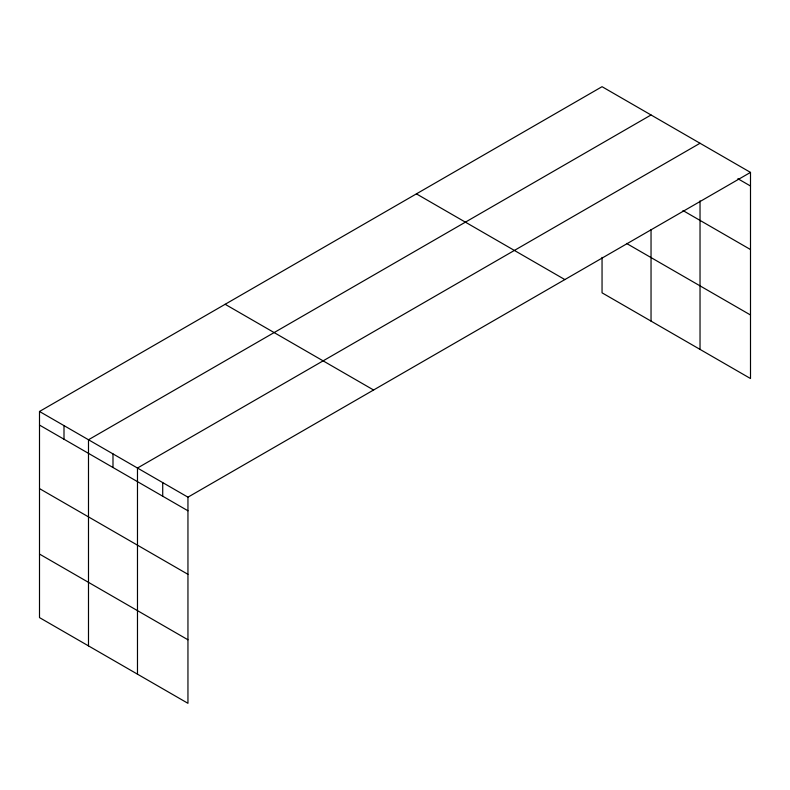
<?xml version="1.0" encoding="UTF-8"?>
<svg xmlns="http://www.w3.org/2000/svg" width="790" height="790" viewBox="0 0 790 790"><rect width="100%" height="100%" fill="white"/><g stroke="black" fill="none" stroke-linecap="round" stroke-linejoin="round"><path stroke-width="1.19" d="M700.029 200.848L700.029 349.387M602.049 257.392L602.049 292.823L750.5 378.529L750.5 172.398L602.049 86.693L39.5 411.472L39.5 617.602L187.951 703.307L187.951 497.177L39.5 411.472M651.039 114.975L88.49 439.754L88.49 645.884M700.029 143.257L137.48 468.036L137.48 674.166M187.951 497.177L750.5 172.398M737.88 178.718L750.5 186.006M682.985 210.555L750.5 249.541M626.539 243.429L750.5 314.993M416.409 193.866L564.86 279.581M225.14 304.288L373.591 390.003M39.5 425.079L187.951 510.784M39.5 488.605L187.951 574.32M39.5 554.067L187.951 639.782M651.039 229.692L651.039 321.105M162.72 482.611L162.72 496.219M112.99 453.894L112.99 467.502M64 425.613L64 439.22"/></g></svg>
